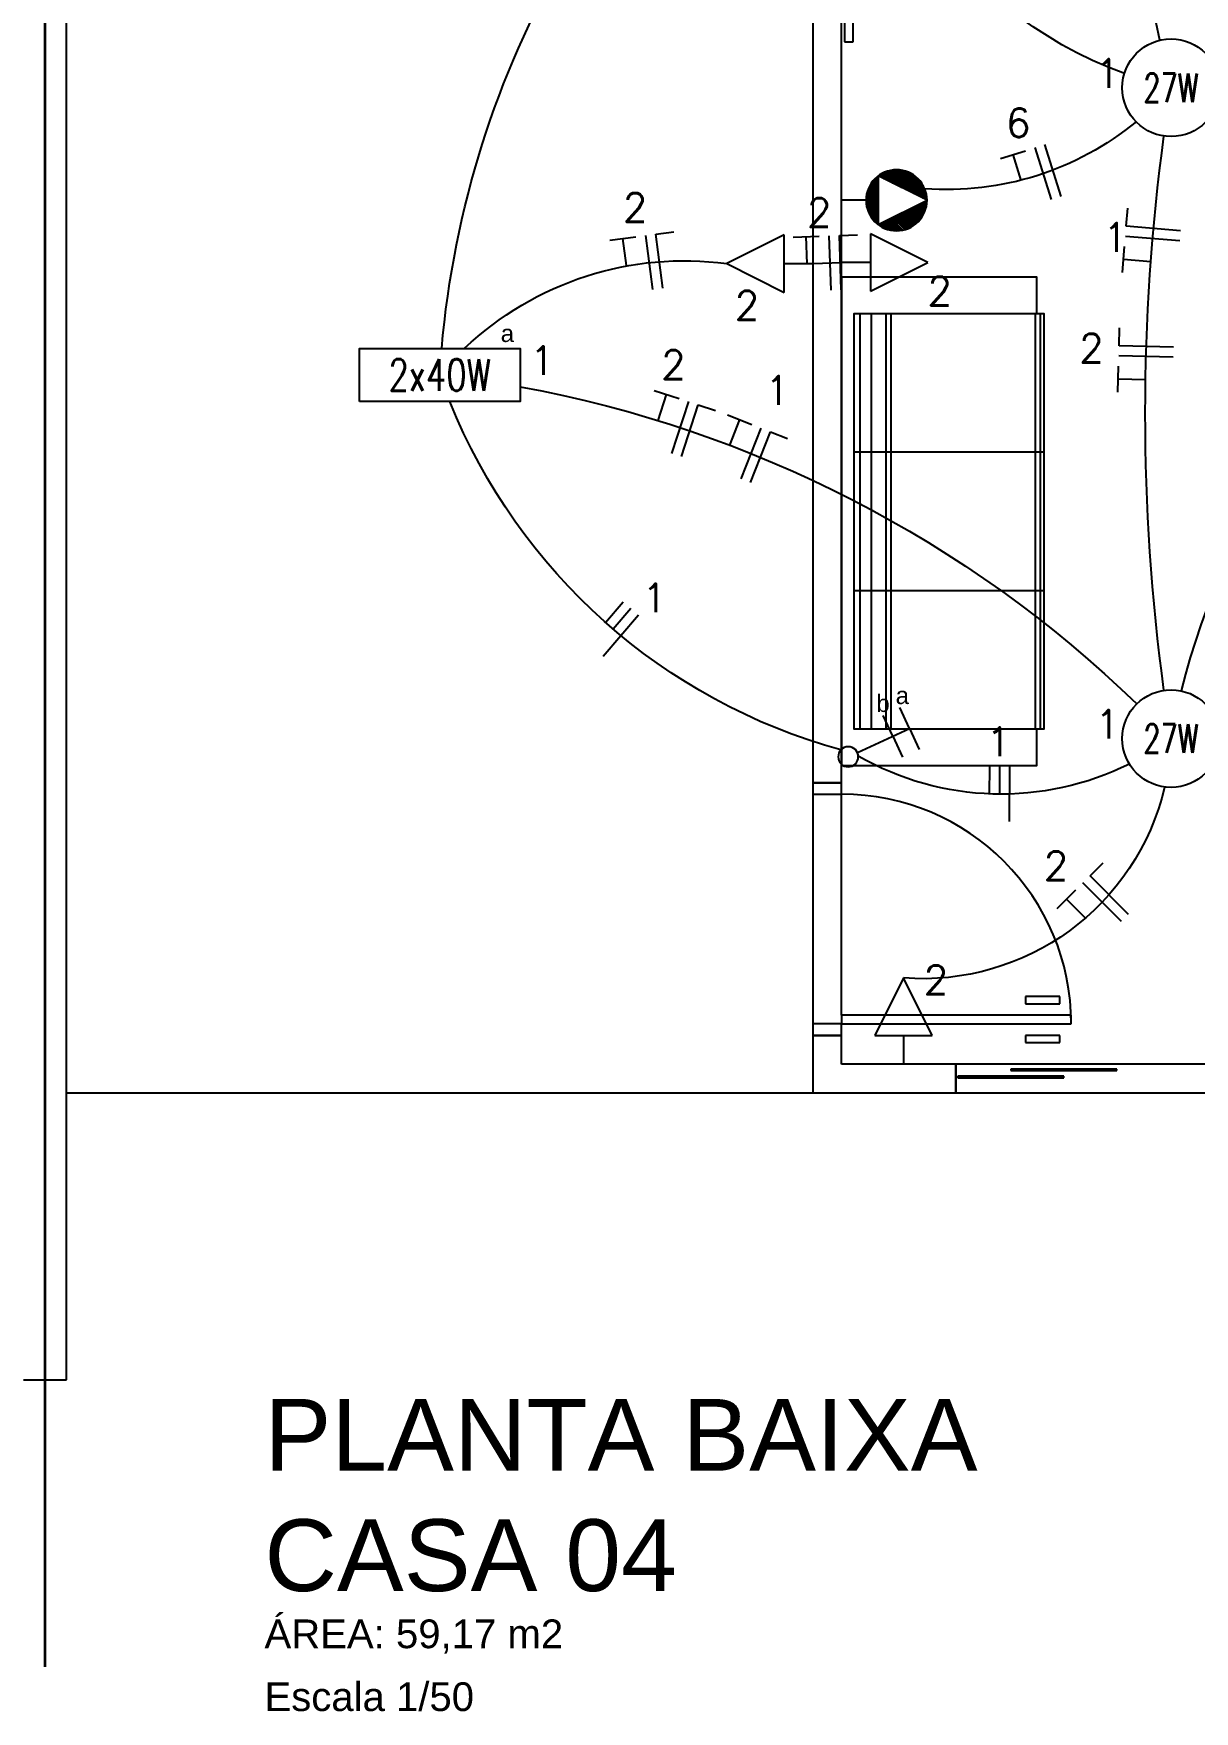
# Model space of a CAD drawing. Header units: metres. Extents: x 49 to 320, y -91 to 27.
# Drawn here: x 169.43 to 173.47, y -69.31 to -63.46 of the extents above; entities that cross this region are included whole.
import ezdxf
from ezdxf.enums import TextEntityAlignment as Align

# ---------------------------------------------------------------- set-up
doc = ezdxf.new("R2010")
doc.units = ezdxf.units.M
doc.header["$LTSCALE"] = 0.2
for name, color, linetype in [('ARQ-___-___-LEG', 3, 'Continuous'), ('ARQ-MOB-___-INT', 7, 'Continuous'), ('CIRCUITO', 7, 'Continuous'), ('CIRCUITO_FIACAO', 10, 'Continuous'), ('INTERRUPTORES', 6, 'Continuous'), ('LUMINARIAS', 1, 'Continuous'), ('SOMENTE_FIACAO', 3, 'Continuous'), ('SOMENTE_TUBULACAO', 5, 'Continuous'), ('TEXTO_INTERRUPTOR', 7, 'Continuous'), ('TOMADAS', 3, 'Continuous')]:
    doc.layers.add(name, color=color, linetype=linetype)
doc.styles.add('REGUA200', font='arial.ttf')
doc.styles.add('REGUA80', font='arial.ttf')
doc.styles.add('ROMANS', font='romans', dxfattribs={"height": 6})
doc.styles.get("Standard").update_dxf_attribs({"font": 'arial.ttf'})

# ---------------------------------------------------------------- blocks, each defined once
blk = doc.blocks.new('MBSOF232')
at = {"color": 0}
blk.add_lwpolyline([(100, 80), (-100, 80), (-100, 0), (-85, 0), (-85, -3), (85, -3), (85, 0), (100, 0)], close=True, dxfattribs=at)
at = {"layer": 'ARQ-MOB-___-INT'}
for p, q in [((85, 72.61), (-85, 72.61)), ((-28.51, -3), (-28.51, 75)), ((28.33, -3), (28.33, 75)), ((85, 67.93), (-85, 67.93)), ((85, 61.9), (-85, 61.9)), ((85, 59.89), (-85, 59.89)), ((85, 0.66), (-85, 0.66)), ((85, -1.35), (-85, -1.35))]:
    blk.add_line(p, q, dxfattribs=at)
blk.add_lwpolyline([(85, 0), (85, 75), (-85, 75), (-85, 0)], dxfattribs=at)
blk = doc.blocks.new('Titul1')
at = {"color": 6, "style": 'REGUA200', "width": 1.4}
blk.add_attdef('TITULO', (0, 0), '', height=5, dxfattribs=at)
at = {"color": 0, "style": 'REGUA80', "width": 1.4}
blk.add_attdef('ESCALA', (0, -3.98), '', height=2, dxfattribs=at)
blk = doc.blocks.new('*U348', base_point=(4264.49, 302.99))
at = {"linetype": 'Continuous'}
blk.add_circle((4264.49, 302.99), 17, dxfattribs=at)
at = {"linetype": 'Continuous', "style": 'ROMANS', "width": 0.7}
blk.add_text('27W', height=10, dxfattribs=at).set_placement((4264.45, 302.99), align=Align.MIDDLE)
blk = doc.blocks.new('*U349', base_point=(4264.49, 76.33))
at = {"linetype": 'Continuous'}
blk.add_circle((4264.49, 76.33), 17, dxfattribs=at)
at = {"linetype": 'Continuous', "style": 'ROMANS', "width": 0.7}
blk.add_text('27W', height=10, dxfattribs=at).set_placement((4264.45, 76.33), align=Align.MIDDLE)
blk = doc.blocks.new('*U394', base_point=(4009.74, 202.99))
blk.add_lwpolyline([(3981.74, 193.74), (3981.74, 212.24), (4037.74, 212.24), (4037.74, 193.74)], close=True)
at = {"style": 'ROMANS', "width": 0.75}
blk.add_text('2x40W', height=11, dxfattribs=at).set_placement((4009.74, 202.99), align=Align.MIDDLE)
blk = doc.blocks.new('*U407', base_point=(1850.74, 67.39))
for p, q in [((1827.1, 79.86), (1830.45, 87.13)), ((1832.93, 77.17), (1836.28, 84.44)), ((1827.1, 79.86), (1823.75, 72.6)), ((1845.26, 71.48), (1827.1, 79.86)), ((1832.93, 77.17), (1829.58, 69.91))]:
    blk.add_line(p, q)
blk.add_circle((1848.44, 70.02), 3.5)
blk = doc.blocks.new('*X411')
at = {"color": 0}
for p, q in [((339.16, 766.96), (342.24, 770.04)), ((339.75, 766.66), (343.31, 770.22)), ((340.34, 766.37), (344.28, 770.31)), ((340.93, 766.07), (345.18, 770.33)), ((341.52, 765.78), (346.02, 770.28)), ((342.1, 765.49), (346.8, 770.18)), ((342.69, 765.19), (347.55, 770.05)), ((332.44, 758.47), (337.42, 763.45)), ((332.52, 759.44), (337.42, 764.34)), ((332.71, 760.51), (337.42, 765.22)), ((333.04, 761.73), (337.42, 766.1)), ((333.63, 763.2), (337.42, 766.99)), ((335.06, 765.51), (337.24, 767.69)), ((337.98, 767.55), (339.55, 769.11)), ((338.57, 767.25), (341.02, 769.7)), ((343.28, 764.9), (348.26, 769.87)), ((343.87, 764.6), (348.94, 769.66)), ((344.46, 764.31), (349.58, 769.43)), ((345.05, 764.01), (350.2, 769.16)), ((345.64, 763.72), (350.79, 768.86)), ((346.23, 763.42), (351.35, 768.55)), ((346.82, 763.13), (351.89, 768.2)), ((347.41, 762.83), (352.41, 767.84)), ((348, 762.54), (352.9, 767.45)), ((348.59, 762.24), (353.38, 767.03)), ((349.18, 761.95), (353.83, 766.6)), ((349.77, 761.65), (354.25, 766.14)), ((350.35, 761.36), (354.66, 765.66)), ((350.94, 761.07), (355.04, 765.16)), ((351.53, 760.77), (355.4, 764.64)), ((352.12, 760.48), (355.74, 764.09)), ((352.71, 760.18), (356.05, 763.52)), ((332.42, 757.57), (337.42, 762.57)), ((332.47, 756.73), (337.42, 761.68)), ((332.56, 755.94), (337.42, 760.8)), ((332.7, 755.2), (337.42, 759.92)), ((332.87, 754.49), (337.42, 759.03)), ((333.08, 753.81), (337.42, 758.15)), ((333.32, 753.17), (337.42, 757.26)), ((333.59, 752.55), (337.42, 756.38)), ((344.07, 745.36), (355.67, 756.95)), ((344.93, 745.33), (357.42, 757.82)), ((345.85, 745.36), (357.38, 756.9)), ((353.3, 759.89), (356.33, 762.92)), ((353.89, 759.59), (356.59, 762.3)), ((354.48, 759.3), (356.82, 761.64)), ((355.07, 759), (357.02, 760.96)), ((355.66, 758.71), (357.19, 760.24)), ((356.25, 758.41), (357.31, 759.48)), ((356.84, 758.12), (357.39, 758.67)), ((333.88, 751.96), (337.42, 755.5)), ((334.2, 751.39), (337.42, 754.61)), ((334.55, 750.85), (337.42, 753.73)), ((334.91, 750.34), (337.42, 752.84)), ((335.3, 749.84), (337.42, 751.96)), ((335.71, 749.37), (337.42, 751.08)), ((336.15, 748.92), (337.42, 750.19)), ((336.6, 748.49), (337.42, 749.31)), ((338.66, 747.01), (341.53, 749.88)), ((339.23, 746.7), (343.3, 750.77)), ((339.83, 746.41), (345.06, 751.65)), ((340.45, 746.15), (346.83, 752.53)), ((341.11, 745.92), (348.6, 753.42)), ((341.79, 745.73), (350.37, 754.3)), ((342.51, 745.56), (352.13, 755.19)), ((343.27, 745.44), (353.9, 756.07)), ((346.85, 745.48), (357.27, 755.9)), ((347.95, 745.7), (357.05, 754.79)), ((349.23, 746.1), (356.65, 753.52)), ((350.84, 746.82), (355.93, 751.91)), ((337.08, 748.09), (337.42, 748.43)), ((337.58, 747.71), (337.99, 748.11)), ((338.11, 747.35), (339.76, 749))]:
    blk.add_line(p, q, dxfattribs=at)
blk = doc.blocks.new('*U414', base_point=(1850.74, 263.81))
for p, q in [((1820.99, 263.81), (1837.99, 272.31)), ((1837.99, 272.31), (1837.99, 255.31)), ((1837.99, 255.31), (1820.99, 263.81)), ((1842.24, 263.81), (1850.74, 263.81))]:
    blk.add_line(p, q)
blk.add_circle((1831.62, 263.81), 10.62)
at = {"xscale": 0.85, "yscale": 0.85, "zscale": 0.85, "rotation": 180}
blk.add_blockref('*X411', (2124.8, 907.96), dxfattribs=at)
blk = doc.blocks.new('*U425', base_point=(1829.21, -37.01))
for p, q in [((1819.21, -27.01), (1829.21, -7.01)), ((1829.21, -7.01), (1839.21, -27.01)), ((1839.21, -27.01), (1819.21, -27.01)), ((1829.21, -27.01), (1829.21, -37.01))]:
    blk.add_line(p, q)
blk = doc.blocks.new('*U426', base_point=(1850.74, 242.1))
for p, q in [((1820.74, 242.1), (1840.74, 252.1)), ((1840.74, 252.1), (1840.74, 232.1)), ((1840.74, 232.1), (1820.74, 242.1)), ((1840.74, 242.1), (1850.74, 242.1))]:
    blk.add_line(p, q)
blk = doc.blocks.new('*U427', base_point=(1860.74, 241.74))
for p, q in [((1870.74, 251.74), (1890.74, 241.74)), ((1870.74, 231.74), (1870.74, 251.74)), ((1870.74, 241.74), (1860.74, 241.74)), ((1890.74, 241.74), (1870.74, 231.74))]:
    blk.add_line(p, q)
blk = doc.blocks.new('*U439', base_point=(1555.21, 290.06))
at = {"linetype": 'ByBlock'}
for start, end in [(201.09787, 201.09787), (141.96764, 196.2101)]:
    blk.add_arc((1712.22, 167.25), 199.34, start, end, dxfattribs=at)
blk = doc.blocks.new('*U453', base_point=(1739.87, 319.54))
at = {"linetype": 'ByBlock'}
blk.add_arc((1289.74, 416.33), 460.42, 347.86573, 12.13427, dxfattribs=at)
blk = doc.blocks.new('*U454', base_point=(1738.47, 286.17))
at = {"linetype": 'ByBlock'}
blk.add_arc((1024.38, 189.66), 720.58, 352.30262, 7.69738, dxfattribs=at)
blk = doc.blocks.new('*U456', base_point=(1732.37, 92.94))
at = {"linetype": 'ByBlock'}
blk.add_arc((1470.13, 27.02), 270.4, 14.10915, 54.66184, dxfattribs=at)
blk = doc.blocks.new('*U457', base_point=(1719.32, 72.99))
at = {"linetype": 'ByBlock'}
for start, end in [(287.56289, 287.56289), (218.43399, 275.06739)]:
    blk.add_arc((1712.42, 150.79), 78.11, start, end, dxfattribs=at)
blk = doc.blocks.new('*U458', base_point=(1750.51, 67.49))
at = {"linetype": 'ByBlock'}
blk.add_arc((1795.17, 157.19), 100.2, 243.53123, 299.77846, dxfattribs=at)
blk = doc.blocks.new('*U459', base_point=(1738.24, 59.48))
at = {"linetype": 'ByBlock'}
blk.add_arc((1822.48, 79.27), 86.54, 193.2213, 274.46072, dxfattribs=at)
blk = doc.blocks.new('*U460', base_point=(1752.27, 307.91))
at = {"linetype": 'ByBlock'}
blk.add_arc((1702.12, 444.5), 145.5, 290.16087, 4.05589, dxfattribs=at)
blk = doc.blocks.new('*U461', base_point=(1748.18, 291.14))
at = {"linetype": 'ByBlock'}
blk.add_arc((1813.96, 371), 103.46, 230.52012, 274.33674, dxfattribs=at)
blk = doc.blocks.new('*U462', base_point=(1747.96, 88.4))
at = {"linetype": 'ByBlock'}
blk.add_arc((2037.38, -210.32), 415.94, 100.33806, 134.09441, dxfattribs=at)
blk = doc.blocks.new('*U463', base_point=(1982.05, 212.24))
at = {"linetype": 'ByBlock'}
blk.add_arc((1905.64, 131.77), 110.98, 46.4822, 97.71385, dxfattribs=at)
blk = doc.blocks.new('*U464', base_point=(1860.74, 241.74))
at = {"linetype": 'ByBlock'}
blk.add_lwpolyline([(1860.74, 241.74), (1860.74, 241.74), (1850.74, 242.1), (1850.74, 242.1)], dxfattribs=at)
blk = doc.blocks.new('*U465', base_point=(1987.27, 193.74))
at = {"linetype": 'ByBlock'}
blk.add_arc((1796.64, 270.64), 205.55, 285.33225, 338.03016, dxfattribs=at)
blk = doc.blocks.new('*U466', base_point=(1990.06, 212.24))
at = {"linetype": 'ByBlock'}
blk.add_arc((1658.81, 183.21), 332.52, 5.00833, 54.68694, dxfattribs=at)
blk = doc.blocks.new('N')
for p, q in [((0, 9.5), (-6.33, 9.5)), ((0, -9.5), (0, 9.5))]:
    blk.add_line(p, q)
blk = doc.blocks.new('F')
blk.add_line((0, -9.5), (0, 9.5))
blk = doc.blocks.new('T')
at = {"linetype": 'Continuous'}
for p, q in [((4.57, 9.5), (-4.57, 9.5)), ((0, 0), (0, 9.5))]:
    blk.add_line(p, q, dxfattribs=at)
blk = doc.blocks.new('*U497', base_point=(1742.05, 248.15))
at = {"layer": 'SOMENTE_FIACAO', "linetype": 'ByBlock', "rotation": 274.65914162}
for name, p in [('N', (1742.11, 253.96)), ('F', (1742.39, 250.47)), ('T', (1743.05, 242.42))]:
    blk.add_blockref(name, p, dxfattribs=at)
blk = doc.blocks.new('*U498', base_point=(1883.62, 178.3))
at = {"layer": 'SOMENTE_FIACAO', "linetype": 'ByBlock', "rotation": 21.58688346}
for name, p in [('T', (1889.74, 178.57)), ('N', (1878.98, 174.31)), ('F', (1882.23, 175.6))]:
    blk.add_blockref(name, p, dxfattribs=at)
blk = doc.blocks.new('R')
blk.add_line((0, 0), (0, 9.5))
blk = doc.blocks.new('*U500', base_point=(1929.95, 114.98))
at = {"layer": 'SOMENTE_FIACAO', "linetype": 'ByBlock', "rotation": 40.57567479}
for name, p in [('R', (1933, 116.79)), ('F', (1927.69, 112.24)), ('R', (1930.34, 114.52))]:
    blk.add_blockref(name, p, dxfattribs=at)
blk = doc.blocks.new('*U502', base_point=(1795.67, 57.91))
at = {"layer": 'SOMENTE_FIACAO', "linetype": 'ByBlock', "rotation": 0.28799911}
for name, p in [('F', (1792.18, 56.97)), ('R', (1795.68, 56.98)), ('R', (1799.18, 57))]:
    blk.add_blockref(name, p, dxfattribs=at)
blk = doc.blocks.new('*U542', base_point=(1744.93, 207.06))
at = {"layer": 'SOMENTE_FIACAO', "linetype": 'ByBlock', "rotation": 271.38361364}
for name, p in [('N', (1744.61, 212.84)), ('F', (1744.7, 209.35)), ('T', (1744.89, 201.27))]:
    blk.add_blockref(name, p, dxfattribs=at)
blk = doc.blocks.new('*U546', base_point=(1762.53, 18.68))
at = {"layer": 'SOMENTE_FIACAO', "linetype": 'ByBlock', "rotation": 315.3018301000001}
for name, p in [('N', (1757.5, 21.83)), ('F', (1759.99, 19.36)), ('T', (1765.73, 13.69))]:
    blk.add_blockref(name, p, dxfattribs=at)
blk = doc.blocks.new('*U547', base_point=(1909.45, 184.36))
at = {"layer": 'SOMENTE_FIACAO', "linetype": 'ByBlock', "rotation": 17.96026046}
for name, p in [('F', (1906.95, 184.64)), ('T', (1914.63, 187.13)), ('N', (1903.62, 183.56))]:
    blk.add_blockref(name, p, dxfattribs=at)
blk = doc.blocks.new('*U548', base_point=(1919.65, 239.13))
at = {"layer": 'SOMENTE_FIACAO', "linetype": 'ByBlock', "rotation": 352.56615035}
for name, p in [('N', (1914.26, 242.56)), ('F', (1917.73, 242.11)), ('T', (1925.74, 241.06))]:
    blk.add_blockref(name, p, dxfattribs=at)
blk = doc.blocks.new('*U556', base_point=(1856.87, 241.89))
at = {"layer": 'SOMENTE_FIACAO', "linetype": 'ByBlock', "rotation": 357.96668479}
for name, p in [('N', (1851.19, 242.08)), ('F', (1854.69, 241.96)), ('T', (1862.75, 241.67))]:
    blk.add_blockref(name, p, dxfattribs=at)
blk = doc.blocks.new('*U570', base_point=(1782.93, 273.33))
at = {"layer": 'SOMENTE_FIACAO', "linetype": 'ByBlock', "rotation": 342.3746685500001}
for name, p in [('F', (1777.12, 274.15)), ('F', (1780.46, 273.09)), ('T', (1788.15, 270.64))]:
    blk.add_blockref(name, p, dxfattribs=at)

msp = doc.modelspace()

# ---------------------------------------------------------------- linework, layer by layer
for p, q in [((169.5454, -68.153), (169.5454, -59.853)), ((172.2554, -62.693), (172.2554, -63.493)), ((172.2854, -63.493), (172.2854, -62.693)), ((172.1454, -63.133), (172.1454, -66.073)), ((172.2454, -66.073), (172.2454, -63.133)), ((172.2554, -63.493), (172.2854, -63.493)), ((172.1454, -66.073), (172.2454, -66.073)), ((172.2454, -66.073), (172.1454, -66.073)), ((172.1454, -66.073), (172.1454, -66.113)), ((172.2454, -66.113), (172.2454, -66.073)), ((172.1454, -66.113), (172.2454, -66.113)), ((172.1454, -66.113), (172.1454, -66.913)), ((172.1454, -66.113), (172.1454, -66.913)), ((172.2454, -66.883), (172.2454, -66.113)), ((172.8854, -66.818), (172.8854, -66.843)), ((173.0054, -66.818), (172.8854, -66.818)), ((172.8854, -66.843), (173.0054, -66.843)), ((173.0054, -66.843), (173.0054, -66.818)), ((173.0454, -66.883), (172.2454, -66.883)), ((172.2454, -66.883), (172.2454, -66.913)), ((173.0454, -66.913), (173.0454, -66.883)), ((172.1454, -66.913), (172.1454, -66.953)), ((172.2454, -66.913), (172.1454, -66.913)), ((172.1454, -66.953), (172.1454, -67.153)), ((172.2454, -66.953), (172.1454, -66.953)), ((172.1454, -66.953), (172.2454, -66.953)), ((172.2454, -66.953), (172.2454, -66.913)), ((172.2454, -66.913), (173.0454, -66.913)), ((172.2454, -67.053), (172.2454, -66.953)), ((172.8854, -66.953), (172.8854, -66.978)), ((173.0054, -66.953), (172.8854, -66.953)), ((173.0054, -66.978), (173.0054, -66.953)), ((172.8854, -66.978), (173.0054, -66.978)), ((172.6429, -67.053), (172.2454, -67.053)), ((172.6429, -67.153), (172.6429, -67.053)), ((172.6439, -67.053), (172.6429, -67.053)), ((172.6429, -67.053), (172.6429, -67.153)), ((174.1419, -67.053), (172.6439, -67.053)), ((172.6439, -67.153), (172.6439, -67.053)), ((173.2038, -67.0705), (172.8345, -67.0705)), ((172.8345, -67.0705), (172.8345, -67.0755)), ((172.8345, -67.0755), (173.2038, -67.0755)), ((173.2038, -67.0755), (173.2038, -67.0705)), ((173.0192, -67.0955), (172.6499, -67.0955)), ((172.6499, -67.0955), (172.6499, -67.1005)), ((172.6499, -67.1005), (173.0192, -67.1005)), ((173.0192, -67.1005), (173.0192, -67.0955)), ((169.5454, -67.153), (172.1454, -67.153)), ((169.5454, -67.153), (172.1454, -67.153)), ((172.1454, -67.153), (172.6429, -67.153)), ((172.6429, -67.153), (172.6439, -67.153)), ((172.6439, -67.153), (174.1419, -67.153)), ((169.3954, -68.153), (169.5454, -68.153))]:
    msp.add_line(p, q)
at = {"const_width": 0.01}
msp.add_lwpolyline([(169.4704, -48.153), (169.4704, -69.153)], dxfattribs=at)
msp.add_arc((172.2454, -66.913), 0.8, 0, 90)

# ---------------------------------------------------------------- block references
at = {"xscale": 0.0085, "yscale": 0.0085, "zscale": 0.0085, "rotation": 90.00000000000001}
msp.add_blockref('MBSOF232', (172.9254, -65.163), dxfattribs=at)
at = {"layer": 'ARQ-___-___-LEG'}
ref = msp.add_blockref('Titul1', (170.2349, -68.4691), dxfattribs=dict(at, xscale=0.05, yscale=0.05, zscale=0.05))
ref.add_attrib('TITULO', 'PLANTA BAIXA', (170.2349, -68.4691), dxfattribs={"layer": '0', "color": 6, "height": 0.25, "style": 'REGUA200'})
ref.add_attrib('ESCALA', 'Escala 1/50', (170.2349, -69.3059), dxfattribs={"layer": '0', "color": 0, "height": 0.1, "style": 'REGUA80'})
ref = msp.add_blockref('Titul1', (170.2349, -68.8882), dxfattribs=dict(at, xscale=0.05, yscale=0.05, zscale=0.05))
ref.add_attrib('TITULO', 'CASA 04', (170.2349, -68.8882), dxfattribs={"layer": '0', "color": 6, "height": 0.25, "style": 'REGUA200'})
ref.add_attrib('ESCALA', 'ÁREA: 59,17 m2', (170.2349, -69.087), dxfattribs={"layer": '0', "color": 0, "height": 0.1, "style": 'REGUA80'})
at = {"layer": 'INTERRUPTORES', "xscale": -0.01, "yscale": 0.01, "zscale": 0.01}
msp.add_blockref('*U407', (172.2454, -66.009), dxfattribs=at)
at = {"layer": 'LUMINARIAS', "xscale": 0.01, "yscale": 0.01, "zscale": 0.01}
for name, p in [('*U348', (173.3929, -63.653)), ('*U394', (170.8454, -64.653)), ('*U349', (173.3929, -65.9196))]:
    msp.add_blockref(name, p, dxfattribs=at)
at = {"layer": 'SOMENTE_FIACAO', "linetype": 'ByBlock', "xscale": -0.01, "yscale": 0.01, "zscale": 0.01}
for name, p in [('*U570', (172.9235, -63.9496)), ('*U497', (173.3323, -64.2014)), ('*U548', (171.5564, -64.2915)), ('*U556', (172.1841, -64.2639)), ('*U542', (173.3035, -64.6122)), ('*U547', (171.6583, -64.8393)), ('*U498', (171.9166, -64.8999)), ('*U500', (171.4534, -65.5331)), ('*U502', (172.7961, -66.1038)), ('*U546', (173.1276, -66.4961))]:
    msp.add_blockref(name, p, dxfattribs=at)
at = {"layer": 'SOMENTE_TUBULACAO', "linetype": 'Continuous', "xscale": -0.01, "yscale": 0.01, "zscale": 0.01}
for name, p in [('*U453', (173.3541, -63.4874)), ('*U466', (170.8522, -64.5605)), ('*U460', (173.2302, -63.6038)), ('*U439', (175.2008, -63.7823)), ('*U461', (173.271, -63.7715)), ('*U454', (173.3682, -63.8211)), ('*U456', (173.4291, -65.7535)), ('*U463', (170.9323, -64.5605)), ('*U464', (172.1454, -64.2655)), ('*U457', (173.5596, -65.953)), ('*U462', (173.2733, -65.7989)), ('*U465', (170.8802, -64.7455)), ('*U458', (173.2477, -66.008)), ('*U459', (173.3705, -66.0881))]:
    msp.add_blockref(name, p, dxfattribs=at)
at = {"layer": 'TOMADAS', "xscale": -0.01, "yscale": 0.01, "zscale": 0.01}
for name, p in [('*U414', (172.2454, -64.0448)), ('*U427', (172.1454, -64.2655)), ('*U426', (172.2454, -64.2619)), ('*U425', (172.4607, -67.053))]:
    msp.add_blockref(name, p, dxfattribs=at)

# ---------------------------------------------------------------- texts
at = {"layer": 'CIRCUITO', "style": 'ROMANS'}
for s, p in [('1', (173.1285, -63.653)), ('2', (172.5443, -64.411)), ('2', (171.8729, -64.4608)), ('1', (171.1592, -64.653)), ('1', (173.1285, -65.9196)), ('2', (172.5312, -66.8098))]:
    msp.add_text(s, height=0.1, dxfattribs=at).set_placement(p)
at = {"layer": 'CIRCUITO_FIACAO', "linetype": 'ByBlock', "style": 'ROMANS'}
for s, p in [('6', (172.8177, -63.8252)), ('2', (171.4833, -64.1196)), ('2', (172.1249, -64.1379)), ('1', (173.156, -64.2243)), ('2', (173.0728, -64.61)), ('2', (171.6166, -64.6674)), ('1', (171.9784, -64.7569)), ('1', (171.5506, -65.4796)), ('1', (172.749, -65.9808)), ('2', (172.9493, -66.4124))]:
    msp.add_text(s, height=0.1, dxfattribs=at).set_placement(p)
at = {"layer": 'TEXTO_INTERRUPTOR'}
for s, p in [('a', (171.0811, -64.5089)), ('b', (172.3895, -65.7956)), ('a', (172.4568, -65.7697))]:
    msp.add_text(s, height=0.06, dxfattribs=at).set_placement(p, align=Align.MIDDLE)

doc.saveas('drawing.dxf')
